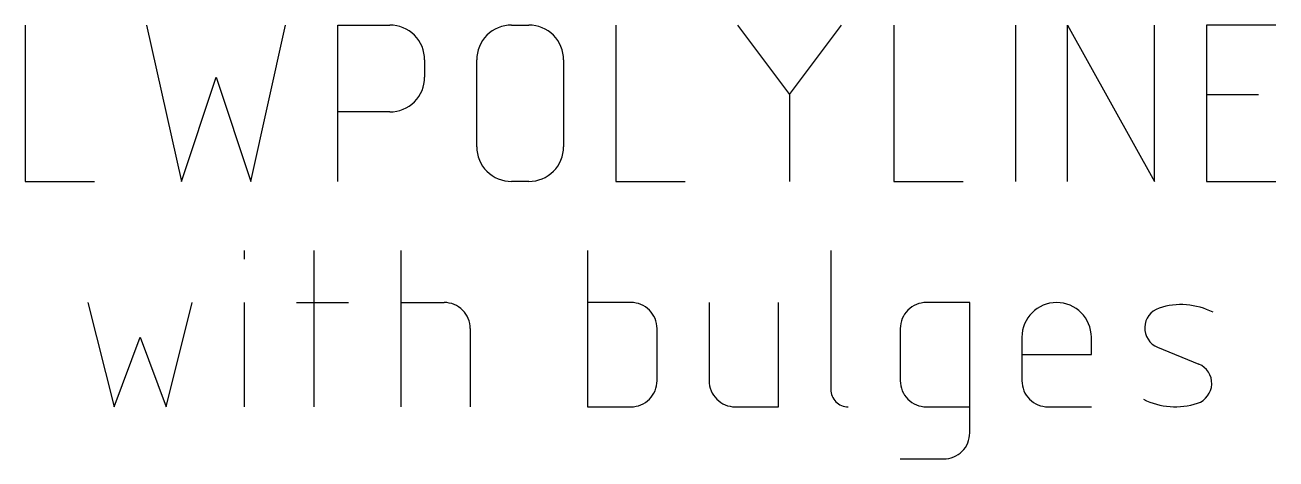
# Model space of a CAD drawing. Header units: millimetres. Extents: x -12 to 12, y -4.2 to 4.2.
import ezdxf

# ---------------------------------------------------------------- set-up
doc = ezdxf.new("R2010")
doc.units = ezdxf.units.MM
doc.layers.get('0').update_dxf_attribs({"lineweight": 25, "true_color": 0xffffff})

msp = doc.modelspace()

# ---------------------------------------------------------------- linework, layer by layer
at = {"flags": 128}
for points in [[(-12, 4.16), (-12, 1.16), (-10.667, 1.16)], [(-9.667, 4.16), (-9, 1.16), (-8.333, 3.16), (-7.667, 1.16), (-7, 4.16)], [(-6, 1.16), (-6, 4.16), (-5, 4.16)], [(-2.667, 4.16), (-2.333, 4.16)], [(-0.667, 4.16), (-0.667, 1.16), (0.667, 1.16)], [(1.667, 4.16), (2.667, 2.827), (2.667, 1.16)], [(2.667, 2.827), (3.667, 4.16)], [(4.667, 4.16), (4.667, 1.16), (6, 1.16)], [(7, 4.16), (7, 1.16)], [(8, 1.16), (8, 4.16), (9.667, 1.16), (9.667, 4.16)], [(12, 4.16), (10.667, 4.16), (10.667, 1.16), (12, 1.16)], [(-4.333, 3.493), (-4.333, 3.16)], [(-3.333, 1.827), (-3.333, 3.493)], [(-1.667, 3.493), (-1.667, 1.827)], [(10.667, 2.827), (11.667, 2.827)], [(-5, 2.493), (-6, 2.493)], [(-2.333, 1.16), (-2.667, 1.16)], [(-7.792, -0.327), (-7.792, -0.16)], [(-6.458, -0.16), (-6.458, -3.16)], [(-4.792, -0.16), (-4.792, -3.16)], [(-10.792, -1.16), (-10.292, -3.16), (-9.792, -1.827), (-9.292, -3.16), (-8.792, -1.16)], [(-7.792, -3.16), (-7.792, -1.16)], [(-6.792, -1.16), (-5.792, -1.16)], [(-4.792, -1.16), (-3.958, -1.16)], [(-3.458, -1.66), (-3.458, -3.16)], [(9.73, -2.019), (10.52, -2.342)]]:
    msp.add_lwpolyline(points, dxfattribs=at)
for points in [[(-4.333, 3.493, 0.414214), (-5, 4.16)], [(-2.667, 4.16, 0.414214), (-3.333, 3.493)], [(-1.667, 3.493, 0.414214), (-2.333, 4.16)], [(-5, 2.493, 0.414214), (-4.333, 3.16)], [(-3.333, 1.827, 0.414214), (-2.667, 1.16)], [(-2.333, 1.16, 0.414214), (-1.667, 1.827)], [(-1.208, -0.16), (-1.208, -3.16), (-0.375, -3.16, 0.414214), (0.125, -2.66), (0.125, -1.66, 0.414214), (-0.375, -1.16), (-1.208, -1.16)], [(3.458, -0.16), (3.458, -2.827, 0.414214), (3.792, -3.16)], [(-3.458, -1.66, 0.414214), (-3.958, -1.16)], [(1.125, -1.16), (1.125, -2.66, 0.414214), (1.625, -3.16), (2.458, -3.16), (2.458, -1.16)], [(4.792, -4.16), (5.625, -4.16, 0.414214), (6.125, -3.66), (6.125, -1.16), (5.292, -1.16, 0.414214), (4.792, -1.66), (4.792, -2.66, 0.414214), (5.292, -3.16), (6.125, -3.16)], [(7.125, -2.16), (8.458, -2.16), (8.458, -1.827, 1), (7.125, -1.827), (7.125, -2.66, 0.414214), (7.625, -3.16), (8.458, -3.16)], [(9.756, -1.269, 0.697065), (9.73, -2.019)], [(10.792, -1.347, 0.199723), (9.756, -1.269)], [(10.494, -3.092, 0.697066), (10.52, -2.342)], [(9.458, -3.014, 0.19972), (10.494, -3.092)]]:
    msp.add_lwpolyline(points, format="xyb", dxfattribs=at)

doc.saveas('drawing.dxf')
